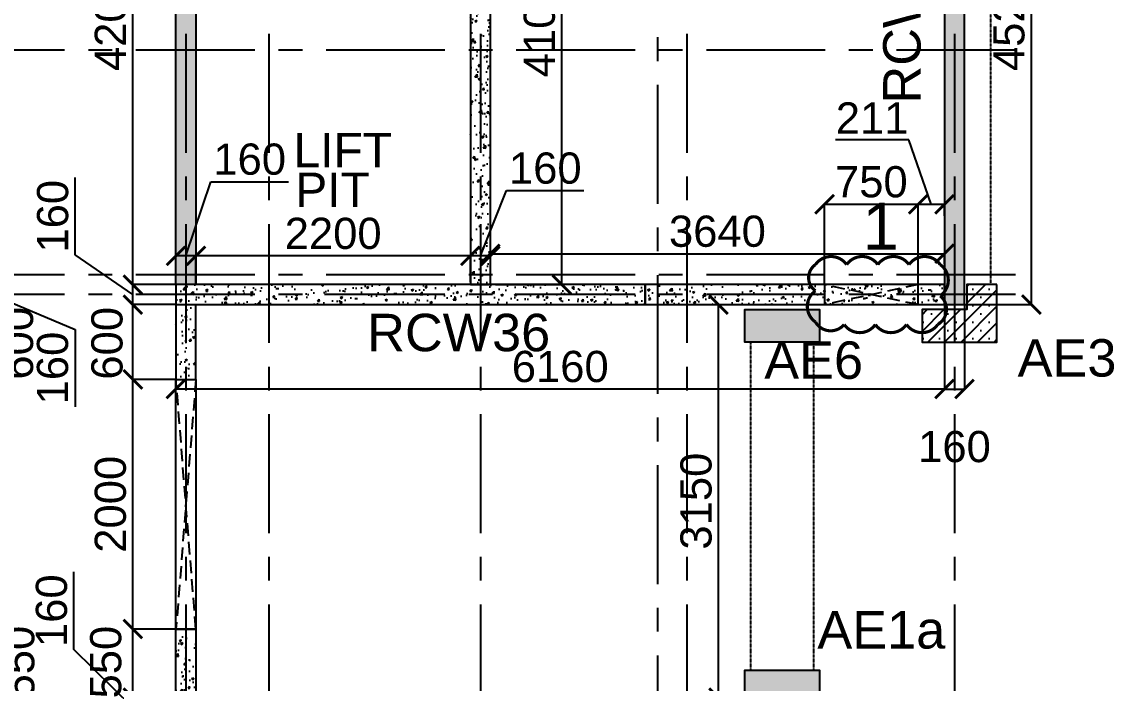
# Model space of a CAD drawing. Header units: inches. Extents: x 207135 to 337634, y -175669 to -89669.
# Drawn here: x 292551 to 301306, y -116836 to -111536 of the extents above; entities that cross this region are included whole.
import ezdxf

# ---------------------------------------------------------------- set-up
doc = ezdxf.new("R2010")
doc.units = ezdxf.units.IN
doc.header["$MEASUREMENT"] = 0
for name, pattern in [('CENTER', [50.8, 31.75, -6.35, 6.35, -6.35]), ('DASHED2', [9.525, 6.35, -3.175]), ('Hidden', [3, 2, -1])]:
    doc.linetypes.add(name, pattern=pattern)
for name, color, linetype in [('160 R.C. WALL HAT', 8, 'Continuous'), ('160 R.C.WALL', 6, 'Continuous'), ('160 WALL  OPENING LINE', 1, 'Continuous'), ('160 WALL OPEING', 1, 'Continuous'), ('5', 2, 'Continuous'), ('AR-Column', 40, 'Continuous'), ('AR-Hidden', 251, 'DASHED2'), ('CUTOUT', 2, 'Continuous'), ('CUTOUT LINE', 2, 'Continuous'), ('DIM', 251, 'Continuous'), ('GRID', 8, 'CENTER'), ('NON S.WALL HATCH', 8, 'Continuous'), ('SHEAR WALL NAME', 3, 'Continuous'), ('TEXT-1', 3, 'Continuous')]:
    doc.layers.add(name, color=color, linetype=linetype)
doc.layers.add('text', color=4, linetype='Continuous', lineweight=30)
doc.styles.add('T200', font='sanss___.ttf', dxfattribs={"height": 250})
doc.styles.add('T300', font='sanss___.ttf', dxfattribs={"height": 350})
doc.dimstyles.new('T 200', dxfattribs={"dimtxt": 250, "dimasz": 150, "dimexe": 1, "dimexo": 0, "dimgap": 50, "dimtad": 1, "dimdec": 0, "dimdsep": 46, "dimtxsty": 'T200', "dimblk": 'ARCHTICK', "dimcen": 2.5, "dimdle": 1, "dimclrd": 5, "dimclre": 253, "dimclrt": 1, "dimadec": 0, "dimazin": 0, "dimtfac": 1, "dimtdec": 0, "dimtmove": 2, "dimatfit": 3, "dimfxl": 0, "dimarcsym": 0})

# ---------------------------------------------------------------- blocks, each defined once
blk = doc.blocks.new('_ARCHTICK')
at = {"color": 0, "linetype": 'ByBlock', "const_width": 0.15}
blk.add_lwpolyline([(-0.5, -0.5), (0.5, 0.5)], dxfattribs=at)
blk = doc.blocks.new('*D494')
at = {"layer": 'Defpoints', "color": 0}
for p in [(297746, -113802.5, 14.7), (298134.8, -113802.5), (297746, -116952.5, 14.7)]:
    blk.add_point(p, dxfattribs=at)
at = {"layer": 'DIM', "color": 253, "lineweight": -2}
for p, q in [((297746, -113802.5), (298135.8, -113802.5)), ((297746, -116952.5), (298135.8, -116952.5))]:
    blk.add_line(p, q, dxfattribs=at)
at = {"layer": 'DIM', "color": 5, "lineweight": -2}
blk.add_line((298134.8, -116953.5), (298134.8, -113801.5), dxfattribs=at)
at = {"layer": 'DIM', "color": 5, "lineweight": -2, "xscale": 150, "yscale": 150, "zscale": 150}
for p, rotation in [((298134.8, -113802.5), 90), ((298134.8, -116952.5), 270)]:
    blk.add_blockref('_ARCHTICK', p, dxfattribs=dict(at, rotation=rotation))
at = {"layer": 'DIM', "color": 1, "insert": (297955.8, -115377.5), "char_height": 250, "attachment_point": 5, "rotation": 90, "style": 'T200'}
blk.add_mtext('3150', dxfattribs=at)
blk = doc.blocks.new('*D495')
at = {"layer": 'Defpoints', "color": 0}
for p in [(296346, -109542.5, 14.7), (296878.7, -109542.5), (296346, -113642.5, 14.7)]:
    blk.add_point(p, dxfattribs=at)
at = {"layer": 'DIM', "color": 253, "lineweight": -2}
for p, q in [((296346, -109542.5), (296879.7, -109542.5)), ((296346, -113642.5), (296879.7, -113642.5))]:
    blk.add_line(p, q, dxfattribs=at)
at = {"layer": 'DIM', "color": 5, "lineweight": -2}
blk.add_line((296878.7, -113643.5), (296878.7, -109541.5), dxfattribs=at)
at = {"layer": 'DIM', "color": 5, "lineweight": -2, "xscale": 150, "yscale": 150, "zscale": 150}
for p, rotation in [((296878.7, -109542.5), 90), ((296878.7, -113642.5), 270)]:
    blk.add_blockref('_ARCHTICK', p, dxfattribs=dict(at, rotation=rotation))
at = {"layer": 'DIM', "color": 1, "insert": (296700, -111592.5), "char_height": 250, "attachment_point": 5, "rotation": 90, "style": 'T200'}
blk.add_mtext('4100', dxfattribs=at)
blk = doc.blocks.new('*D508')
at = {"layer": 'Defpoints', "color": 0}
for p in [(293440.4, -116952.5), (293786, -116952.5, 14.7), (293786, -117112.5, 14.7)]:
    blk.add_point(p, dxfattribs=at)
at = {"layer": 'DIM', "color": 5, "lineweight": -2}
for p, q in [((292968.1, -116565.4), (292968.1, -115945.2)), ((293440.4, -117032.5), (292968.1, -116565.4)), ((293440.4, -117113.5), (293440.4, -116951.5))]:
    blk.add_line(p, q, dxfattribs=at)
at = {"layer": 'DIM', "color": 253, "lineweight": -2}
for p, q in [((293786, -116952.5), (293439.4, -116952.5)), ((293786, -117112.5), (293439.4, -117112.5))]:
    blk.add_line(p, q, dxfattribs=at)
at = {"layer": 'DIM', "color": 5, "lineweight": -2, "xscale": 150, "yscale": 150, "zscale": 150}
for p, rotation in [((293440.4, -116952.5), 90), ((293440.4, -117112.5), 270)]:
    blk.add_blockref('_ARCHTICK', p, dxfattribs=dict(at, rotation=rotation))
at = {"layer": 'DIM', "color": 1, "insert": (292789.2, -116255.3), "char_height": 250, "attachment_point": 5, "rotation": 90, "style": 'T200'}
blk.add_mtext('160', dxfattribs=at)
blk = doc.blocks.new('*D509')
at = {"layer": 'Defpoints', "color": 0}
for p in [(293440.4, -116402.5), (293786, -116402.5, 14.7), (293786, -116952.5, 14.7)]:
    blk.add_point(p, dxfattribs=at)
at = {"layer": 'DIM', "color": 253, "lineweight": -2}
for p, q in [((293786, -116402.5), (293439.4, -116402.5)), ((293786, -116952.5), (293439.4, -116952.5))]:
    blk.add_line(p, q, dxfattribs=at)
at = {"layer": 'DIM', "color": 5, "lineweight": -2}
blk.add_line((293440.4, -116953.5), (293440.4, -116401.5), dxfattribs=at)
at = {"layer": 'DIM', "color": 5, "lineweight": -2, "xscale": 150, "yscale": 150, "zscale": 150}
for p, rotation in [((293440.4, -116402.5), 90), ((293440.4, -116952.5), 270)]:
    blk.add_blockref('_ARCHTICK', p, dxfattribs=dict(at, rotation=rotation))
at = {"layer": 'DIM', "color": 1, "insert": (293224.4, -116667.5), "char_height": 250, "attachment_point": 5, "rotation": 90, "style": 'T200'}
blk.add_mtext('550', dxfattribs=at)
blk = doc.blocks.new('*D510')
at = {"layer": 'Defpoints', "color": 0}
for p in [(293440.4, -114402.5), (293786, -114402.5, 14.7), (293786, -116402.5, 14.7)]:
    blk.add_point(p, dxfattribs=at)
at = {"layer": 'DIM', "color": 253, "lineweight": -2}
for p, q in [((293786, -114402.5), (293439.4, -114402.5)), ((293786, -116402.5), (293439.4, -116402.5))]:
    blk.add_line(p, q, dxfattribs=at)
at = {"layer": 'DIM', "color": 5, "lineweight": -2}
blk.add_line((293440.4, -116403.5), (293440.4, -114401.5), dxfattribs=at)
at = {"layer": 'DIM', "color": 5, "lineweight": -2, "xscale": 150, "yscale": 150, "zscale": 150}
for p, rotation in [((293440.4, -114402.5), 90), ((293440.4, -116402.5), 270)]:
    blk.add_blockref('_ARCHTICK', p, dxfattribs=dict(at, rotation=rotation))
at = {"layer": 'DIM', "color": 1, "insert": (293261.6, -115402.5), "char_height": 250, "attachment_point": 5, "rotation": 90, "style": 'T200'}
blk.add_mtext('2000', dxfattribs=at)
blk = doc.blocks.new('*D511')
at = {"layer": 'Defpoints', "color": 0}
for p in [(293440.4, -113802.5), (293786, -113802.5, 14.7), (293786, -114402.5, 14.7)]:
    blk.add_point(p, dxfattribs=at)
at = {"layer": 'DIM', "color": 253, "lineweight": -2}
for p, q in [((293786, -113802.5), (293439.4, -113802.5)), ((293786, -114402.5), (293439.4, -114402.5))]:
    blk.add_line(p, q, dxfattribs=at)
at = {"layer": 'DIM', "color": 5, "lineweight": -2}
blk.add_line((293440.4, -114403.5), (293440.4, -113801.5), dxfattribs=at)
at = {"layer": 'DIM', "color": 5, "lineweight": -2, "xscale": 150, "yscale": 150, "zscale": 150}
for p, rotation in [((293440.4, -113802.5), 90), ((293440.4, -114402.5), 270)]:
    blk.add_blockref('_ARCHTICK', p, dxfattribs=dict(at, rotation=rotation))
at = {"layer": 'DIM', "color": 1, "insert": (293234.5, -114112.5), "char_height": 250, "attachment_point": 5, "rotation": 90, "style": 'T200'}
blk.add_mtext('600', dxfattribs=at)
blk = doc.blocks.new('*D512')
at = {"layer": 'Defpoints', "color": 0}
for p in [(293440.4, -113642.5), (293786, -113642.5, 14.7), (293786, -113802.5, 14.7)]:
    blk.add_point(p, dxfattribs=at)
at = {"layer": 'DIM', "color": 5, "lineweight": -2}
for p, q in [((292978.1, -113404.4), (292978.1, -112784.2)), ((293440.4, -113722.5), (292978.1, -113404.4)), ((293440.4, -113803.5), (293440.4, -113641.5))]:
    blk.add_line(p, q, dxfattribs=at)
at = {"layer": 'DIM', "color": 253, "lineweight": -2}
for p, q in [((293786, -113642.5), (293439.4, -113642.5)), ((293786, -113802.5), (293439.4, -113802.5))]:
    blk.add_line(p, q, dxfattribs=at)
at = {"layer": 'DIM', "color": 5, "lineweight": -2, "xscale": 150, "yscale": 150, "zscale": 150}
for p, rotation in [((293440.4, -113642.5), 90), ((293440.4, -113802.5), 270)]:
    blk.add_blockref('_ARCHTICK', p, dxfattribs=dict(at, rotation=rotation))
at = {"layer": 'DIM', "color": 1, "insert": (292799.1, -113094.3), "char_height": 250, "attachment_point": 5, "rotation": 90, "style": 'T200'}
blk.add_mtext('160', dxfattribs=at)
blk = doc.blocks.new('*D513')
at = {"layer": 'Defpoints', "color": 0}
for p in [(293440.4, -109442.5), (293786, -109442.5, 14.7), (293786, -113642.5, 14.7)]:
    blk.add_point(p, dxfattribs=at)
at = {"layer": 'DIM', "color": 253, "lineweight": -2}
for p, q in [((293786, -109442.5), (293439.4, -109442.5)), ((293786, -113642.5), (293439.4, -113642.5))]:
    blk.add_line(p, q, dxfattribs=at)
at = {"layer": 'DIM', "color": 5, "lineweight": -2}
blk.add_line((293440.4, -113643.5), (293440.4, -109441.5), dxfattribs=at)
at = {"layer": 'DIM', "color": 5, "lineweight": -2, "xscale": 150, "yscale": 150, "zscale": 150}
for p, rotation in [((293440.4, -109442.5), 90), ((293440.4, -113642.5), 270)]:
    blk.add_blockref('_ARCHTICK', p, dxfattribs=dict(at, rotation=rotation))
at = {"layer": 'DIM', "color": 1, "insert": (293261.6, -111542.5), "char_height": 250, "attachment_point": 5, "rotation": 90, "style": 'T200'}
blk.add_mtext('4200', dxfattribs=at)
blk = doc.blocks.new('*D526')
at = {"layer": 'Defpoints', "color": 0}
for p in [(291986, -116402.5, 14.7), (292311.7, -116402.5), (291986, -116952.5, 14.7)]:
    blk.add_point(p, dxfattribs=at)
at = {"layer": 'DIM', "color": 253, "lineweight": -2}
for p, q in [((291986, -116402.5), (292312.7, -116402.5)), ((291986, -116952.5), (292312.7, -116952.5))]:
    blk.add_line(p, q, dxfattribs=at)
at = {"layer": 'DIM', "color": 5, "lineweight": -2}
blk.add_line((292311.7, -116953.5), (292311.7, -116401.5), dxfattribs=at)
at = {"layer": 'DIM', "color": 5, "lineweight": -2, "xscale": 150, "yscale": 150, "zscale": 150}
for p, rotation in [((292311.7, -116402.5), 90), ((292311.7, -116952.5), 270)]:
    blk.add_blockref('_ARCHTICK', p, dxfattribs=dict(at, rotation=rotation))
at = {"layer": 'DIM', "color": 1, "insert": (292527.6, -116667.5), "char_height": 250, "attachment_point": 5, "rotation": 90, "style": 'T200'}
blk.add_mtext('550', dxfattribs=at)
blk = doc.blocks.new('*D528')
at = {"layer": 'Defpoints', "color": 0}
for p in [(291986, -113802.5, 14.7), (292311.7, -113802.5), (291986, -114402.5, 14.7)]:
    blk.add_point(p, dxfattribs=at)
at = {"layer": 'DIM', "color": 253, "lineweight": -2}
for p, q in [((291986, -113802.5), (292312.7, -113802.5)), ((291986, -114402.5), (292312.7, -114402.5))]:
    blk.add_line(p, q, dxfattribs=at)
at = {"layer": 'DIM', "color": 5, "lineweight": -2}
blk.add_line((292311.7, -114403.5), (292311.7, -113801.5), dxfattribs=at)
at = {"layer": 'DIM', "color": 5, "lineweight": -2, "xscale": 150, "yscale": 150, "zscale": 150}
for p, rotation in [((292311.7, -113802.5), 90), ((292311.7, -114402.5), 270)]:
    blk.add_blockref('_ARCHTICK', p, dxfattribs=dict(at, rotation=rotation))
at = {"layer": 'DIM', "color": 1, "insert": (292517.6, -114112.5), "char_height": 250, "attachment_point": 5, "rotation": 90, "style": 'T200'}
blk.add_mtext('600', dxfattribs=at)
blk = doc.blocks.new('*D529')
at = {"layer": 'Defpoints', "color": 0}
for p in [(291986, -113642.5, 14.7), (292311.7, -113642.5), (291986, -113802.5, 14.7)]:
    blk.add_point(p, dxfattribs=at)
at = {"layer": 'DIM', "color": 5, "lineweight": -2}
for p, q in [((292311.7, -113803.5), (292311.7, -113641.5)), ((292311.7, -113722.5), (292976.9, -114000.7)), ((292976.9, -114000.7), (292976.9, -114620.9))]:
    blk.add_line(p, q, dxfattribs=at)
at = {"layer": 'DIM', "color": 253, "lineweight": -2}
for p, q in [((291986, -113642.5), (292312.7, -113642.5)), ((291986, -113802.5), (292312.7, -113802.5))]:
    blk.add_line(p, q, dxfattribs=at)
at = {"layer": 'DIM', "color": 5, "lineweight": -2, "xscale": 150, "yscale": 150, "zscale": 150}
for p, rotation in [((292311.7, -113642.5), 90), ((292311.7, -113802.5), 270)]:
    blk.add_blockref('_ARCHTICK', p, dxfattribs=dict(at, rotation=rotation))
at = {"layer": 'DIM', "color": 1, "insert": (292798, -114310.8), "char_height": 250, "attachment_point": 5, "rotation": 90, "style": 'T200'}
blk.add_mtext('160', dxfattribs=at)
blk = doc.blocks.new('*D575')
at = {"layer": 'Defpoints', "color": 0}
for p in [(293786, -113802.5, 14.7), (299946, -113802.5, 14.7), (293786, -114478.8)]:
    blk.add_point(p, dxfattribs=at)
at = {"layer": 'DIM', "color": 253, "lineweight": -2}
for p, q in [((293786, -113802.5), (293786, -114479.8)), ((299946, -113802.5), (299946, -114479.8))]:
    blk.add_line(p, q, dxfattribs=at)
at = {"layer": 'DIM', "color": 5, "lineweight": -2}
blk.add_line((299947, -114478.8), (293785, -114478.8), dxfattribs=at)
at = {"layer": 'DIM', "color": 5, "lineweight": -2, "xscale": 150, "yscale": 150, "zscale": 150, "rotation": 180}
blk.add_blockref('_ARCHTICK', (293786, -114478.8), dxfattribs=at)
at = {"layer": 'DIM', "color": 5, "lineweight": -2, "xscale": 150, "yscale": 150, "zscale": 150}
blk.add_blockref('_ARCHTICK', (299946, -114478.8), dxfattribs=at)
at = {"layer": 'DIM', "color": 1, "insert": (296866, -114299.9), "char_height": 250, "attachment_point": 5, "style": 'T200'}
blk.add_mtext('6160', dxfattribs=at)
blk = doc.blocks.new('*D576')
at = {"layer": 'Defpoints', "color": 0}
for p in [(296146, -113411.8), (296146, -113622.5, 14.7), (296306, -113642.5, 14.7)]:
    blk.add_point(p, dxfattribs=at)
at = {"layer": 'DIM', "color": 5, "lineweight": -2}
for p, q in [((296226, -113411.8), (296436.1, -112888.8)), ((296436.1, -112888.8), (297056.4, -112888.8)), ((296307, -113411.8), (296145, -113411.8))]:
    blk.add_line(p, q, dxfattribs=at)
at = {"layer": 'DIM', "color": 253, "lineweight": -2}
for p, q in [((296146, -113622.5), (296146, -113410.8)), ((296306, -113642.5), (296306, -113410.8))]:
    blk.add_line(p, q, dxfattribs=at)
at = {"layer": 'DIM', "color": 5, "lineweight": -2, "xscale": 150, "yscale": 150, "zscale": 150, "rotation": 180}
blk.add_blockref('_ARCHTICK', (296146, -113411.8), dxfattribs=at)
at = {"layer": 'DIM', "color": 5, "lineweight": -2, "xscale": 150, "yscale": 150, "zscale": 150}
blk.add_blockref('_ARCHTICK', (296306, -113411.8), dxfattribs=at)
at = {"layer": 'DIM', "color": 1, "insert": (296746.3, -112709.8), "char_height": 250, "attachment_point": 5, "style": 'T200'}
blk.add_mtext('160', dxfattribs=at)
blk = doc.blocks.new('*D577')
at = {"layer": 'Defpoints', "color": 0}
for p in [(293946, -113411.8), (296146, -113622.5, 14.7), (293946, -113642.5, 14.7)]:
    blk.add_point(p, dxfattribs=at)
at = {"layer": 'DIM', "color": 5, "lineweight": -2}
blk.add_line((296147, -113411.8), (293945, -113411.8), dxfattribs=at)
at = {"layer": 'DIM', "color": 253, "lineweight": -2}
for p, q in [((293946, -113642.5), (293946, -113410.8)), ((296146, -113622.5), (296146, -113410.8))]:
    blk.add_line(p, q, dxfattribs=at)
at = {"layer": 'DIM', "color": 5, "lineweight": -2, "xscale": 150, "yscale": 150, "zscale": 150, "rotation": 180}
blk.add_blockref('_ARCHTICK', (293946, -113411.8), dxfattribs=at)
at = {"layer": 'DIM', "color": 5, "lineweight": -2, "xscale": 150, "yscale": 150, "zscale": 150}
blk.add_blockref('_ARCHTICK', (296146, -113411.8), dxfattribs=at)
at = {"layer": 'DIM', "color": 1, "insert": (295046, -113233.1), "char_height": 250, "attachment_point": 5, "style": 'T200'}
blk.add_mtext('2200', dxfattribs=at)
blk = doc.blocks.new('*D578')
at = {"layer": 'Defpoints', "color": 0}
for p in [(293786, -113411.8), (293786, -113642.5, 14.7), (293946, -113642.5, 14.7)]:
    blk.add_point(p, dxfattribs=at)
at = {"layer": 'DIM', "color": 5, "lineweight": -2}
for p, q in [((293866, -113411.8), (294066.8, -112817.2)), ((294066.8, -112817.2), (294687, -112817.2)), ((293947, -113411.8), (293785, -113411.8))]:
    blk.add_line(p, q, dxfattribs=at)
at = {"layer": 'DIM', "color": 253, "lineweight": -2}
for p, q in [((293786, -113642.5), (293786, -113410.8)), ((293946, -113642.5), (293946, -113410.8))]:
    blk.add_line(p, q, dxfattribs=at)
at = {"layer": 'DIM', "color": 5, "lineweight": -2, "xscale": 150, "yscale": 150, "zscale": 150, "rotation": 180}
blk.add_blockref('_ARCHTICK', (293786, -113411.8), dxfattribs=at)
at = {"layer": 'DIM', "color": 5, "lineweight": -2, "xscale": 150, "yscale": 150, "zscale": 150}
blk.add_blockref('_ARCHTICK', (293946, -113411.8), dxfattribs=at)
at = {"layer": 'DIM', "color": 1, "insert": (294376.9, -112638.2), "char_height": 250, "attachment_point": 5, "style": 'T200'}
blk.add_mtext('160', dxfattribs=at)
blk = doc.blocks.new('*D640')
at = {"layer": 'Defpoints', "color": 0}
for p in [(300106, -109282.5, 14.7), (300642.4, -109282.5), (300106, -113802.5, 14.7)]:
    blk.add_point(p, dxfattribs=at)
at = {"layer": 'DIM', "color": 253, "lineweight": -2}
for p, q in [((300106, -109282.5), (300643.4, -109282.5)), ((300106, -113802.5), (300643.4, -113802.5))]:
    blk.add_line(p, q, dxfattribs=at)
at = {"layer": 'DIM', "color": 5, "lineweight": -2}
blk.add_line((300642.4, -113803.5), (300642.4, -109281.5), dxfattribs=at)
at = {"layer": 'DIM', "color": 5, "lineweight": -2, "xscale": 150, "yscale": 150, "zscale": 150}
for p, rotation in [((300642.4, -109282.5), 90), ((300642.4, -113802.5), 270)]:
    blk.add_blockref('_ARCHTICK', p, dxfattribs=dict(at, rotation=rotation))
at = {"layer": 'DIM', "color": 1, "insert": (300463.6, -111542.5), "char_height": 250, "attachment_point": 5, "rotation": 90, "style": 'T200'}
blk.add_mtext('4520', dxfattribs=at)
blk = doc.blocks.new('*D673')
at = {"layer": 'Defpoints', "color": 0}
for p in [(299946, -113802.5, 14.7), (300106, -113802.5, 14.7), (300106, -114478.8)]:
    blk.add_point(p, dxfattribs=at)
at = {"layer": 'DIM', "color": 253, "lineweight": -2}
for p, q in [((299946, -113802.5), (299946, -114479.8)), ((300106, -113802.5), (300106, -114479.8))]:
    blk.add_line(p, q, dxfattribs=at)
at = {"layer": 'DIM', "color": 5, "lineweight": -2}
blk.add_line((299945, -114478.8), (300107, -114478.8), dxfattribs=at)
at = {"layer": 'DIM', "color": 5, "lineweight": -2, "xscale": 150, "yscale": 150, "zscale": 150, "rotation": 180}
blk.add_blockref('_ARCHTICK', (299946, -114478.8), dxfattribs=at)
at = {"layer": 'DIM', "color": 5, "lineweight": -2, "xscale": 150, "yscale": 150, "zscale": 150}
blk.add_blockref('_ARCHTICK', (300106, -114478.8), dxfattribs=at)
at = {"layer": 'DIM', "color": 1, "insert": (300026, -114941.7), "char_height": 250, "attachment_point": 5, "style": 'T200'}
blk.add_mtext('160', dxfattribs=at)
blk = doc.blocks.new('A$C02A55DAE')
at = {"layer": 'NON S.WALL HATCH'}
h = blk.add_hatch(dxfattribs=at)
h.set_pattern_fill('SACNCR', color=256, scale=1000)
h.set_pattern_definition([(45, (-132245.64, 75915.45), (-66.29126, 66.29126), []), (45, (-132179.35, 75915.45), (-66.29126, 66.29126), [0, -93.75])])
h.paths.add_polyline_path([(81553.6, -11480), (81313.6, -11480), (81313.6, -11680), (80953.6, -11680), (80953.6, -11940), (81553.6, -11940)])
h.paths.add_polyline_path([(81553.6, -5920), (81313.6, -5920), (81313.6, -5740), (80953.6, -5740), (80953.6, -5460), (81553.6, -5460)])
h.paths.add_polyline_path([(81313.6, -8930), (81313.6, -8470), (81553.6, -8470), (81553.6, -8930)])
h = blk.add_hatch(dxfattribs=at)
h.set_pattern_fill('SACNCR', color=256, scale=1000)
h.set_pattern_definition([(45, (-132245.64, 74440.45), (-66.29126, 66.29126), []), (45, (-132179.35, 74440.45), (-66.29126, 66.29126), [0, -93.75])])
h.paths.add_polyline_path([(80132.3, -21790), (79532.3, -21790), (79532.3, -21190), (80132.3, -21190)])
h.paths.add_polyline_path([(80132.3, -18480), (79532.3, -18480), (79532.3, -17880), (80132.3, -17880)])
h.paths.add_polyline_path([(80132.3, -15170), (79532.3, -15170), (79532.3, -14570), (80132.3, -14570)])
h.paths.add_polyline_path([(80132.3, -11940), (79532.3, -11940), (79532.3, -11680), (80132.3, -11680)])
at = {"layer": 'AR-Column', "color": 4, "elevation": -29.5}
for points in [[(81553.6, -11480), (81313.6, -11480), (81313.6, -11680), (80953.6, -11680), (80953.6, -11940), (81553.6, -11940)], [(80132.3, -11940), (79532.3, -11940), (79532.3, -11680), (80132.3, -11680)], [(80132.3, -15170), (79532.3, -15170), (79532.3, -14570), (80132.3, -14570)]]:
    blk.add_lwpolyline(points, close=True, dxfattribs=at)
at = {"layer": 'AR-Hidden', "ltscale": 0.009}
for p, q in [((81503.6, -8930, -29.5), (81503.6, -11480, -29.5)), ((79579.8, -11940, -29.5), (79579.8, -14570, -29.5)), ((80084.9, -11940, -29.5), (80084.9, -14570, -29.5))]:
    blk.add_line(p, q, dxfattribs=at)
blk = doc.blocks.new('*D685')
at = {"layer": 'Defpoints', "color": 0}
for p in [(299946, -113394.8), (296306, -113477.7, 14.7), (299946, -113477.7, 14.7)]:
    blk.add_point(p, dxfattribs=at)
at = {"layer": 'DIM', "color": 5, "lineweight": -2}
blk.add_line((296305, -113394.8), (299947, -113394.8), dxfattribs=at)
at = {"layer": 'DIM', "color": 253, "lineweight": -2}
for p, q in [((296306, -113477.7), (296306, -113393.8)), ((299946, -113477.7), (299946, -113393.8))]:
    blk.add_line(p, q, dxfattribs=at)
at = {"layer": 'DIM', "color": 5, "lineweight": -2, "xscale": 150, "yscale": 150, "zscale": 150, "rotation": 180}
blk.add_blockref('_ARCHTICK', (296306, -113394.8), dxfattribs=at)
at = {"layer": 'DIM', "color": 5, "lineweight": -2, "xscale": 150, "yscale": 150, "zscale": 150}
blk.add_blockref('_ARCHTICK', (299946, -113394.8), dxfattribs=at)
at = {"layer": 'DIM', "color": 1, "insert": (298126, -113215.9), "char_height": 250, "attachment_point": 5, "style": 'T200'}
blk.add_mtext('3640', dxfattribs=at)
blk = doc.blocks.new('*D753')
at = {"layer": 'Defpoints', "color": 0}
for p in [(299734.6, -112998.1), (298984.6, -113642.5, 14.7), (299734.6, -113642.5, 14.7)]:
    blk.add_point(p, dxfattribs=at)
at = {"layer": 'DIM', "color": 5, "lineweight": -2}
blk.add_line((298983.6, -112998.1), (299735.6, -112998.1), dxfattribs=at)
at = {"layer": 'DIM', "color": 253, "lineweight": -2}
for p, q in [((298984.6, -113642.5), (298984.6, -112997.1)), ((299734.6, -113642.5), (299734.6, -112997.1))]:
    blk.add_line(p, q, dxfattribs=at)
at = {"layer": 'DIM', "color": 5, "lineweight": -2, "xscale": 150, "yscale": 150, "zscale": 150, "rotation": 180}
blk.add_blockref('_ARCHTICK', (298984.6, -112998.1), dxfattribs=at)
at = {"layer": 'DIM', "color": 5, "lineweight": -2, "xscale": 150, "yscale": 150, "zscale": 150}
blk.add_blockref('_ARCHTICK', (299734.6, -112998.1), dxfattribs=at)
at = {"layer": 'DIM', "color": 1, "insert": (299359.6, -112819.3), "char_height": 250, "attachment_point": 5, "style": 'T200'}
blk.add_mtext('750', dxfattribs=at)
blk = doc.blocks.new('*D754')
at = {"layer": 'Defpoints', "color": 0}
for p in [(299946, -112998.1), (299946, -113090.4, 14.7), (299734.6, -113803.6, 14.7)]:
    blk.add_point(p, dxfattribs=at)
at = {"layer": 'DIM', "color": 5, "lineweight": -2}
for p, q in [((299660.3, -112481.6), (299071.2, -112481.6)), ((299840.3, -112998.1), (299660.3, -112481.6)), ((299733.6, -112998.1), (299947, -112998.1))]:
    blk.add_line(p, q, dxfattribs=at)
at = {"layer": 'DIM', "color": 253, "lineweight": -2}
for p, q in [((299734.6, -113803.6), (299734.6, -112997.1)), ((299946, -113090.4), (299946, -112997.1))]:
    blk.add_line(p, q, dxfattribs=at)
at = {"layer": 'DIM', "color": 5, "lineweight": -2, "xscale": 150, "yscale": 150, "zscale": 150, "rotation": 180}
blk.add_blockref('_ARCHTICK', (299734.6, -112998.1), dxfattribs=at)
at = {"layer": 'DIM', "color": 5, "lineweight": -2, "xscale": 150, "yscale": 150, "zscale": 150}
blk.add_blockref('_ARCHTICK', (299946, -112998.1), dxfattribs=at)
at = {"layer": 'DIM', "color": 1, "insert": (299365.8, -112306.6), "char_height": 250, "attachment_point": 5, "style": 'T200'}
blk.add_mtext('211', dxfattribs=at)

msp = doc.modelspace()

# ---------------------------------------------------------------- hatches: boundary and pattern name
at = {"layer": '160 R.C. WALL HAT'}
h = msp.add_hatch(dxfattribs=at)
h.set_pattern_fill('AR-CONC', color=256, scale=25)
h.set_pattern_definition([(50, (2128357.95, 279547.85), (179.315046, -15.688034), [18.75, -206.25]), (355, (2128357.95, 279547.85), (-34.687833, 188.048033), [15, -165]), (100.451444, (2128372.9, 279546.54), (144.627212, 172.359998), [15.935048, -175.285528]), (46.1842, (2128357.95, 279597.85), (266.810333, -41.37982), [28.125, -309.375]), (96.635635, (2128380.19, 279594.4), (233.665486, 243.52965), [23.902586, -262.92844]), (351.184164, (2128357.95, 279597.85), (233.665486, 243.52965), [22.5, -247.5]), (21, (2128382.95, 279585.35), (149.226763, -100.654723), [18.75, -206.25]), (326, (2128382.95, 279585.35), (60.828833, 181.287511), [15, -165]), (71.451445, (2128395.39, 279576.96), (210.055594, 80.632788), [15.935047, -175.285528]), (37.5, (2128357.95, 279547.85), (3.0399638, 83.2234635), [0, -163, 0, -167.5, 0, -165.625]), (7.5, (2128357.95, 279547.85), (65.7673844, 98.602928), [0, -95.5, 0, -159.25, 0, -63.125]), (327.5, (2128302.2, 279547.85), (133.455609, -5.638718), [0, -62.5, 0, -195, 0, -258.75]), (317.5, (2128277.2, 279547.85), (145.796542, 25.0262456), [0, -81.25, 0, -129.5, 0, -183.75])])
h.paths.add_polyline_path([(293786, -109442.5), (293946, -109442.5), (293946, -113642.5), (293786, -113642.5)])
h.paths.add_polyline_path([(293946, -108222.5), (293786, -108222.5), (293786, -108082.5), (293946, -108082.5)])
h = msp.add_hatch(dxfattribs=at)
h.set_pattern_fill('AR-CONC', color=256, scale=25)
h.set_pattern_definition([(50, (2126157.95, 285107.85), (179.315046, -15.688034), [18.75, -206.25]), (355, (2126157.95, 285107.85), (-34.687833, 188.048033), [15, -165]), (100.451444, (2126172.9, 285106.54), (144.627212, 172.359998), [15.935048, -175.285528]), (46.1842, (2126157.95, 285157.85), (266.810333, -41.37982), [28.125, -309.375]), (96.635635, (2126180.19, 285154.4), (233.665486, 243.52965), [23.902586, -262.92844]), (351.184164, (2126157.95, 285157.85), (233.665486, 243.52965), [22.5, -247.5]), (21, (2126182.95, 285145.35), (149.226763, -100.654723), [18.75, -206.25]), (326, (2126182.95, 285145.35), (60.828833, 181.287511), [15, -165]), (71.451445, (2126195.39, 285136.96), (210.055594, 80.632788), [15.935047, -175.285528]), (37.5, (2126157.95, 285107.85), (3.0399638, 83.2234635), [0, -163, 0, -167.5, 0, -165.625]), (7.5, (2126157.95, 285107.85), (65.7673844, 98.602928), [0, -95.5, 0, -159.25, 0, -63.125]), (327.5, (2126102.2, 285107.85), (133.455609, -5.638718), [0, -62.5, 0, -195, 0, -258.75]), (317.5, (2126077.2, 285107.85), (145.796542, 25.0262456), [0, -81.25, 0, -129.5, 0, -183.75])])
h.paths.add_polyline_path([(299946, -109282.5), (300106, -109282.5), (300106, -113802.5), (299946, -113802.5)])
h = msp.add_hatch(dxfattribs=at)
h.set_pattern_fill('AR-CONC', color=256, scale=25)
h.set_pattern_definition([(50, (2125997.95, 279547.85), (179.315046, -15.688034), [18.75, -206.25]), (355, (2125997.95, 279547.85), (-34.687833, 188.048033), [15, -165]), (100.451444, (2126012.9, 279546.54), (144.627212, 172.359998), [15.935048, -175.285528]), (46.1842, (2125997.95, 279597.85), (266.810333, -41.37982), [28.125, -309.375]), (96.635635, (2126020.19, 279594.4), (233.665486, 243.52965), [23.902586, -262.92844]), (351.184164, (2125997.95, 279597.85), (233.665486, 243.52965), [22.5, -247.5]), (21, (2126022.95, 279585.35), (149.226763, -100.654723), [18.75, -206.25]), (326, (2126022.95, 279585.35), (60.828833, 181.287511), [15, -165]), (71.451445, (2126035.39, 279576.96), (210.055594, 80.632788), [15.935047, -175.285528]), (37.5, (2125997.95, 279547.85), (3.0399638, 83.2234635), [0, -163, 0, -167.5, 0, -165.625]), (7.5, (2125997.95, 279547.85), (65.7673844, 98.602928), [0, -95.5, 0, -159.25, 0, -63.125]), (327.5, (2125942.2, 279547.85), (133.455609, -5.638718), [0, -62.5, 0, -195, 0, -258.75]), (317.5, (2125917.2, 279547.85), (145.796542, 25.0262456), [0, -81.25, 0, -129.5, 0, -183.75])])
h.paths.add_polyline_path([(296306, -109542.5), (296306, -113642.5), (296146, -113642.5), (296146, -109542.5)])
h = msp.add_hatch(dxfattribs=at)
h.set_pattern_fill('AR-CONC', color=256, scale=25)
h.set_pattern_definition([(50, (2126157.95, 279387.85), (179.315046, -15.688034), [18.75, -206.25]), (355, (2126157.95, 279387.85), (-34.687833, 188.048033), [15, -165]), (100.451444, (2126172.9, 279386.54), (144.627212, 172.359998), [15.935048, -175.285528]), (46.1842, (2126157.95, 279437.85), (266.810333, -41.37982), [28.125, -309.375]), (96.635635, (2126180.19, 279434.4), (233.665486, 243.52965), [23.902586, -262.92844]), (351.184164, (2126157.95, 279437.85), (233.665486, 243.52965), [22.5, -247.5]), (21, (2126182.95, 279425.35), (149.226763, -100.654723), [18.75, -206.25]), (326, (2126182.95, 279425.35), (60.828833, 181.287511), [15, -165]), (71.451445, (2126195.39, 279416.96), (210.055594, 80.632788), [15.935047, -175.285528]), (37.5, (2126157.95, 279387.85), (3.0399638, 83.2234635), [0, -163, 0, -167.5, 0, -165.625]), (7.5, (2126157.95, 279387.85), (65.7673844, 98.602928), [0, -95.5, 0, -159.25, 0, -63.125]), (327.5, (2126102.2, 279387.85), (133.455609, -5.638718), [0, -62.5, 0, -195, 0, -258.75]), (317.5, (2126077.2, 279387.85), (145.796542, 25.0262456), [0, -81.25, 0, -129.5, 0, -183.75])])
h.paths.add_polyline_path([(293786, -113642.5), (297546, -113642.5), (297546, -113802.5), (293786, -113802.5)])
h = msp.add_hatch(dxfattribs=at)
h.set_pattern_fill('AR-CONC', color=256, scale=25)
h.set_pattern_definition([(50, (2124757.95, 279387.85), (179.315046, -15.688034), [18.75, -206.25]), (355, (2124757.95, 279387.85), (-34.687833, 188.048033), [15, -165]), (100.451444, (2124772.9, 279386.54), (144.627212, 172.359998), [15.935048, -175.285528]), (46.1842, (2124757.95, 279437.85), (266.810333, -41.37982), [28.125, -309.375]), (96.635635, (2124780.19, 279434.4), (233.665486, 243.52965), [23.902586, -262.92844]), (351.184164, (2124757.95, 279437.85), (233.665486, 243.52965), [22.5, -247.5]), (21, (2124782.95, 279425.35), (149.226763, -100.654723), [18.75, -206.25]), (326, (2124782.95, 279425.35), (60.828833, 181.287511), [15, -165]), (71.451445, (2124795.39, 279416.96), (210.055594, 80.632788), [15.935047, -175.285528]), (37.5, (2124757.95, 279387.85), (3.0399638, 83.2234635), [0, -163, 0, -167.5, 0, -165.625]), (7.5, (2124757.95, 279387.85), (65.7673844, 98.602928), [0, -95.5, 0, -159.25, 0, -63.125]), (327.5, (2124702.2, 279387.85), (133.455609, -5.638718), [0, -62.5, 0, -195, 0, -258.75]), (317.5, (2124677.2, 279387.85), (145.796542, 25.0262456), [0, -81.25, 0, -129.5, 0, -183.75])])
h.paths.add_polyline_path([(297546, -113642.5), (299946, -113642.5), (299946, -113802.5), (297546, -113802.5)])
h = msp.add_hatch(dxfattribs=at)
h.set_pattern_fill('AR-CONC', color=256, scale=25)
h.set_pattern_definition([(50, (2128357.95, 278787.85), (179.315046, -15.688034), [18.75, -206.25]), (355, (2128357.95, 278787.85), (-34.687833, 188.048033), [15, -165]), (100.451444, (2128372.9, 278786.54), (144.627212, 172.359998), [15.935048, -175.285528]), (46.1842, (2128357.95, 278837.85), (266.810333, -41.37982), [28.125, -309.375]), (96.635635, (2128380.19, 278834.4), (233.665486, 243.52965), [23.902586, -262.92844]), (351.184164, (2128357.95, 278837.85), (233.665486, 243.52965), [22.5, -247.5]), (21, (2128382.95, 278825.35), (149.226763, -100.654723), [18.75, -206.25]), (326, (2128382.95, 278825.35), (60.828833, 181.287511), [15, -165]), (71.451445, (2128395.39, 278816.96), (210.055594, 80.632788), [15.935047, -175.285528]), (37.5, (2128357.95, 278787.85), (3.0399638, 83.2234635), [0, -163, 0, -167.5, 0, -165.625]), (7.5, (2128357.95, 278787.85), (65.7673844, 98.602928), [0, -95.5, 0, -159.25, 0, -63.125]), (327.5, (2128302.2, 278787.85), (133.455609, -5.638718), [0, -62.5, 0, -195, 0, -258.75]), (317.5, (2128277.2, 278787.85), (145.796542, 25.0262456), [0, -81.25, 0, -129.5, 0, -183.75])])
h.paths.add_polyline_path([(293786, -113802.5), (293946, -113802.5), (293946, -114402.5), (293786, -114402.5)])
h = msp.add_hatch(dxfattribs=at)
h.set_pattern_fill('AR-CONC', color=256, scale=25)
h.set_pattern_definition([(50, (2124542.95, 287067.85), (179.315046, -15.688034), [18.75, -206.25]), (355, (2124542.95, 287067.85), (-34.687833, 188.048033), [15, -165]), (100.451444, (2124557.9, 287066.54), (144.627212, 172.359998), [15.935048, -175.285528]), (46.1842, (2124542.95, 287117.85), (266.810333, -41.37982), [28.125, -309.375]), (96.635635, (2124565.19, 287114.4), (233.665486, 243.52965), [23.902586, -262.92844]), (351.184164, (2124542.95, 287117.85), (233.665486, 243.52965), [22.5, -247.5]), (21, (2124567.95, 287105.35), (149.226763, -100.654723), [18.75, -206.25]), (326, (2124567.95, 287105.35), (60.828833, 181.287511), [15, -165]), (71.451445, (2124580.39, 287096.96), (210.055594, 80.632788), [15.935047, -175.285528]), (37.5, (2124542.95, 287067.85), (3.0399638, 83.2234635), [0, -163, 0, -167.5, 0, -165.625]), (7.5, (2124542.95, 287067.85), (65.7673844, 98.602928), [0, -95.5, 0, -159.25, 0, -63.125]), (327.5, (2124487.2, 287067.85), (133.455609, -5.638718), [0, -62.5, 0, -195, 0, -258.75]), (317.5, (2124462.2, 287067.85), (145.796542, 25.0262456), [0, -81.25, 0, -129.5, 0, -183.75])])
h.paths.add_polyline_path([(293946, -116402.5), (293786, -116402.5), (293786, -116952.5), (293946, -116952.5)])

# ---------------------------------------------------------------- linework, layer by layer
at = {"layer": '160 R.C.WALL', "elevation": 14.7}
for points in [[(299946, -113802.5), (300106, -113802.5), (300106, -109282.5), (299946, -109282.5)], [(293946, -113642.5), (293786, -113642.5), (293786, -109442.5), (293946, -109442.5)], [(296146, -113642.5), (296306, -113642.5), (296306, -109542.5), (296146, -109542.5)], [(297546, -113642.5), (293786, -113642.5), (293786, -113802.5), (297546, -113802.5)], [(299946, -113642.5), (297546, -113642.5), (297546, -113802.5), (299946, -113802.5)]]:
    msp.add_lwpolyline(points, close=True, dxfattribs=at)
for points in [[(293786, -113782.5), (293786, -114402.5), (293946, -114402.5), (293946, -113802.5)], [(293786, -116952.5), (293786, -116402.5), (293946, -116402.5), (293946, -116952.5)]]:
    msp.add_lwpolyline(points, dxfattribs=at)
at = {"layer": '160 WALL  OPENING LINE', "elevation": 14.7}
msp.add_lwpolyline([(293946, -116402.5), (293786, -116402.5), (293786, -114402.5), (293946, -114402.5)], close=True, dxfattribs=at)
at = {"layer": '160 WALL OPEING', "linetype": 'Hidden', "ltscale": 50}
for p, q in [((293946, -116402.5, 14.7), (293786, -114402.5, 14.7)), ((293946, -114402.5, 14.7), (293786, -116402.5, 14.7))]:
    msp.add_line(p, q, dxfattribs=at)
at = {"layer": '5', "color": 7, "const_width": 25}
msp.add_lwpolyline([(298911.6, -113482, -0.520567), (299161.6, -113482, -0.520567), (299411.6, -113482, -0.520567), (299661.6, -113482, -0.520567), (299911.6, -113482, -0.520567), (299911.7, -113731.9, -0.520567), (299891.7, -113961.9, -0.520567), (299641.7, -113961.9, -0.520567), (299391.7, -113961.9, -0.520567), (299141.7, -113961.9, -0.520567), (298911.6, -113941.9, -0.520567), (298911.6, -113691.9, -0.520567)], format="xyb", close=True, dxfattribs=at)
at = {"layer": 'CUTOUT', "elevation": 14.7}
msp.add_lwpolyline([(298984.6, -113802.5), (299734.6, -113802.5), (299734.6, -113642.5), (298984.6, -113642.5)], close=True, dxfattribs=at)
at = {"layer": 'CUTOUT LINE', "linetype": 'Hidden', "ltscale": 50}
for p, q in [((299734.6, -113802.5, 14.7), (298984.6, -113642.5, 14.7)), ((299734.6, -113642.5, 14.7), (298984.6, -113802.5, 14.7))]:
    msp.add_line(p, q, dxfattribs=at)
at = {"layer": 'GRID', "ltscale": 30}
for p, q in [((293866, -94868.8, 14.7), (293866, -126522.9, 14.7)), ((294531, -94868.8, 14.7), (294531, -126522.9, 14.7)), ((296226, -94868.8, 14.7), (296226, -126522.9, 14.7)), ((297881, -94868.8, 14.7), (297881, -126522.9, 14.7)), ((300026, -94868.8, 14.7), (300026, -126522.9, 14.7)), ((297646, -95277.2, 14.7), (297646, -126522.9, 14.7)), ((300513.9, -111762.5, 14.7), (213696.9, -111762.5, 14.7)), ((300513.9, -113562.5, 14.7), (213893.9, -113562.5, 14.7)), ((300513.9, -113722.5, 14.7), (213696.9, -113722.5, 14.7))]:
    msp.add_line(p, q, dxfattribs=at)

# ---------------------------------------------------------------- block references
at = {"layer": 'DIM', "color": 1}
msp.add_blockref('A$C02A55DAE', (218812.4, -102162.5, 14.7), dxfattribs=at)

# ---------------------------------------------------------------- texts
at = {"layer": 'SHEAR WALL NAME', "ltscale": 7, "style": 'T300'}
msp.add_text('RCW1', height=300, rotation=90, dxfattribs=at).set_placement((299754.2, -112191.3))
msp.add_text('RCW36', height=300, dxfattribs=at).set_placement((295318.9, -114176))
at = {"layer": 'text', "color": 30, "style": 'T300'}
for s, p in [('LIFT', (294728.2, -112701.1)), ('PIT', (294742.4, -113019.7))]:
    msp.add_text(s, height=275, dxfattribs=at).set_placement(p)
at = {"layer": 'text', "color": 2, "style": 'T300'}
msp.add_text('1', height=375, dxfattribs=at).set_placement((299289, -113361.4))
at = {"layer": 'TEXT-1', "color": 4, "style": 'T300'}
for s, p in [('AE3', (300532.2, -114379.4)), ('AE6', (298501.4, -114397.2)), ('AE1a', (298927.1, -116558.7))]:
    msp.add_text(s, height=300, dxfattribs=at).set_placement(p)

# ---------------------------------------------------------------- dimensions: what is measured, and where the dimension line sits
at = {"layer": 'DIM'}
for base, p1, p2, angle, picture, middle in [((300642.4, -109282.5), (300106, -113802.5, 14.7), (300106, -109282.5, 14.7), 90, '*D640', (300463.6, -111542.5)), ((293440.4, -109442.5), (293786, -113642.5, 14.7), (293786, -109442.5, 14.7), 90, '*D513', (293261.6, -111542.5)), ((296878.7, -109542.5), (296346, -113642.5, 14.7), (296346, -109542.5, 14.7), 90, '*D495', (296700, -111592.5)), ((293946, -113411.8), (296146, -113622.5, 14.7), (293946, -113642.5, 14.7), 180, '*D577', (295046, -113233.1)), ((298134.8, -113802.5), (297746, -116952.5, 14.7), (297746, -113802.5, 14.7), 90, '*D494', (297955.8, -115377.5)), ((293786, -114478.8), (299946, -113802.5, 14.7), (293786, -113802.5, 14.7), 180, '*D575', (296866, -114299.9)), ((293440.4, -114402.5), (293786, -116402.5, 14.7), (293786, -114402.5, 14.7), 90, '*D510', (293261.6, -115402.5))]:
    dim = msp.add_linear_dim(base=base, p1=p1, p2=p2, angle=angle, dimstyle='T 200', dxfattribs=at)
    dim.commit()
    dim.dimension.update_dxf_attribs({"geometry": picture, "text_midpoint": middle})
dim = msp.add_linear_dim(base=(299946, -112998.1), p1=(299734.6, -113803.6, 14.7), p2=(299946, -113090.4, 14.7), dimstyle='T 200', override={"dimtmove": 1}, dxfattribs=at)
dim.commit()
dim.dimension.update_dxf_attribs({"geometry": '*D754', "text_midpoint": (299610.3, -112481.6), "dimtype": 160})
for base, p1, p2, angle, picture, middle in [((293786, -113411.8), (293946, -113642.5, 14.7), (293786, -113642.5, 14.7), 180, '*D578', (294116.8, -112817.2)), ((296146, -113411.8), (296306, -113642.5, 14.7), (296146, -113622.5, 14.7), 180, '*D576', (296486.1, -112888.8)), ((293440.4, -113642.5), (293786, -113802.5, 14.7), (293786, -113642.5, 14.7), 90, '*D512', (292978.1, -113354.4)), ((292311.7, -113642.5), (291986, -113802.5, 14.7), (291986, -113642.5, 14.7), 90, '*D529', (292976.9, -114050.7)), ((293440.4, -116952.5), (293786, -117112.5, 14.7), (293786, -116952.5, 14.7), 90, '*D508', (292968.1, -116515.4))]:
    dim = msp.add_linear_dim(base=base, p1=p1, p2=p2, angle=angle, dimstyle='T 200', override={"dimtmove": 1}, dxfattribs=at)
    dim.commit()
    dim.dimension.update_dxf_attribs({"geometry": picture, "text_midpoint": middle, "dimtype": 160})
for base, p1, p2, picture, middle in [((299734.6, -112998.1), (298984.6, -113642.5, 14.7), (299734.6, -113642.5, 14.7), '*D753', (299359.6, -112819.3)), ((299946, -113394.8), (296306, -113477.7, 14.7), (299946, -113477.7, 14.7), '*D685', (298126, -113215.9))]:
    dim = msp.add_linear_dim(base=base, p1=p1, p2=p2, dimstyle='T 200', override={"dimtmove": 1}, dxfattribs=at)
    dim.commit()
    dim.dimension.update_dxf_attribs({"geometry": picture, "text_midpoint": middle})
for base, p1, p2, picture, middle in [((292311.7, -113802.5), (291986, -114402.5, 14.7), (291986, -113802.5, 14.7), '*D528', (292517.6, -114112.5)), ((293440.4, -113802.5), (293786, -114402.5, 14.7), (293786, -113802.5, 14.7), '*D511', (293234.5, -114112.5)), ((292311.7, -116402.5), (291986, -116952.5, 14.7), (291986, -116402.5, 14.7), '*D526', (292527.6, -116667.5)), ((293440.4, -116402.5), (293786, -116952.5, 14.7), (293786, -116402.5, 14.7), '*D509', (293224.4, -116667.5))]:
    dim = msp.add_linear_dim(base=base, p1=p1, p2=p2, angle=90, dimstyle='T 200', dxfattribs=at)
    dim.commit()
    dim.dimension.update_dxf_attribs({"geometry": picture, "text_midpoint": middle, "dimtype": 160})
at = {"layer": 'DIM', "color": 1}
dim = msp.add_linear_dim(base=(300106, -114478.8), p1=(299946, -113802.5, 14.7), p2=(300106, -113802.5, 14.7), dimstyle='T 200', override={"dimarcsym": 1}, dxfattribs=at)
dim.commit()
dim.dimension.update_dxf_attribs({"geometry": '*D673', "text_midpoint": (300026, -114941.7)})

doc.saveas('drawing.dxf')
